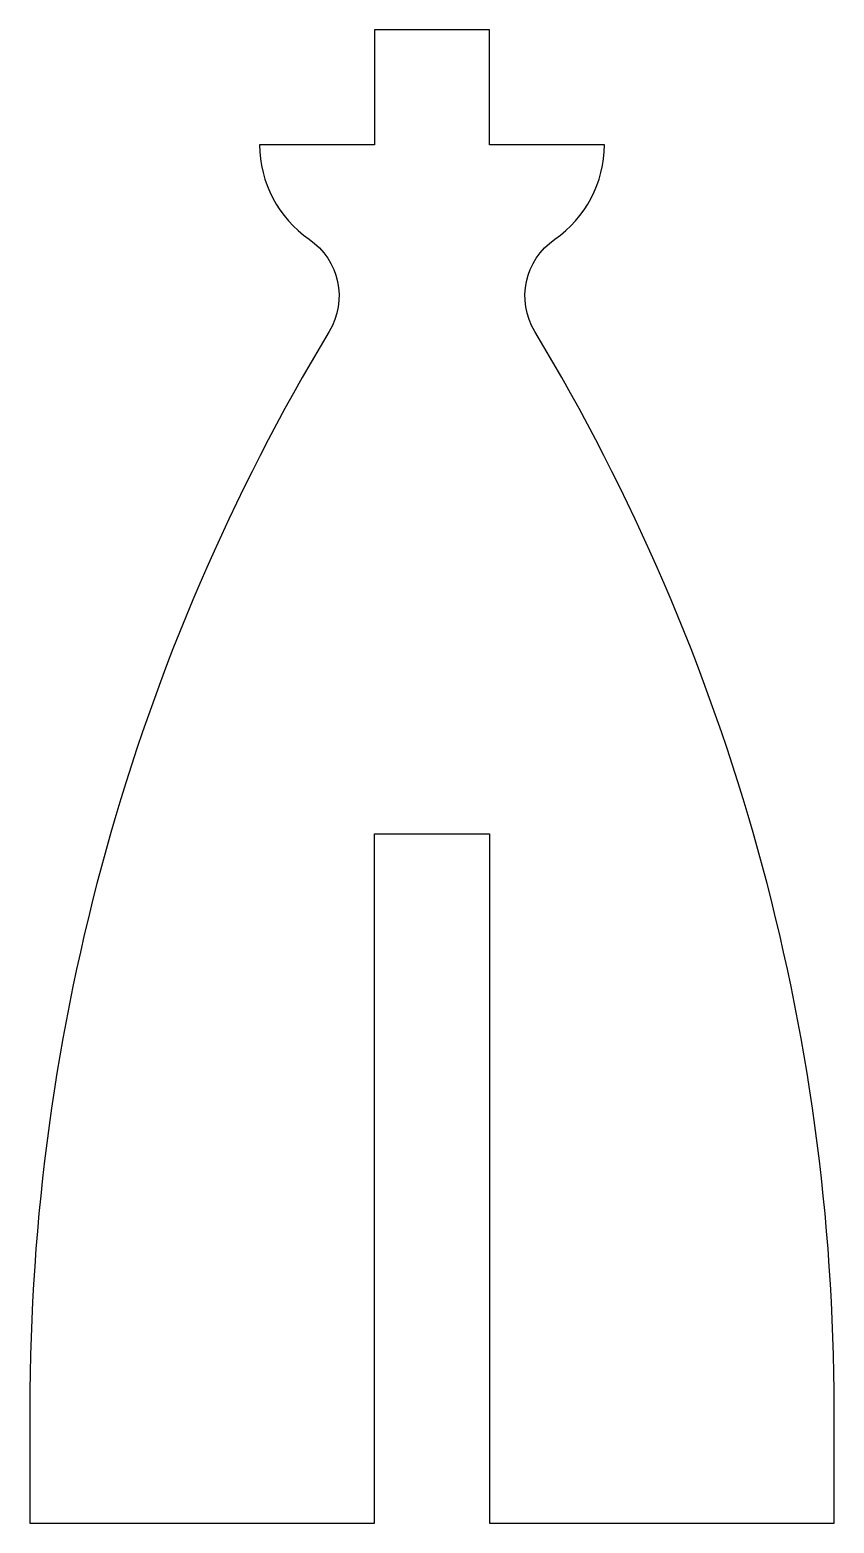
# Model space of a CAD drawing. Header units: millimetres. Extents: x 0 to 35, y 0 to 65.
import ezdxf

# ---------------------------------------------------------------- set-up
doc = ezdxf.new("R2010")
doc.units = ezdxf.units.MM

msp = doc.modelspace()

# ---------------------------------------------------------------- linework, layer by layer
msp.add_lwpolyline([(15, 65), (15, 60), (10, 60, 0.246482), (12.16, 55.885, -0.396173), (13.025, 51.868, 0.136374), (0, 5), (0, 0), (15, 0), (15, 30), (20, 30), (20, 0), (35, 0), (35, 5, 0.136374), (21.975, 51.868, -0.396173), (22.84, 55.885, 0.246482), (25, 60), (20, 60), (20, 65)], format="xyb", close=True)

doc.saveas('drawing.dxf')
